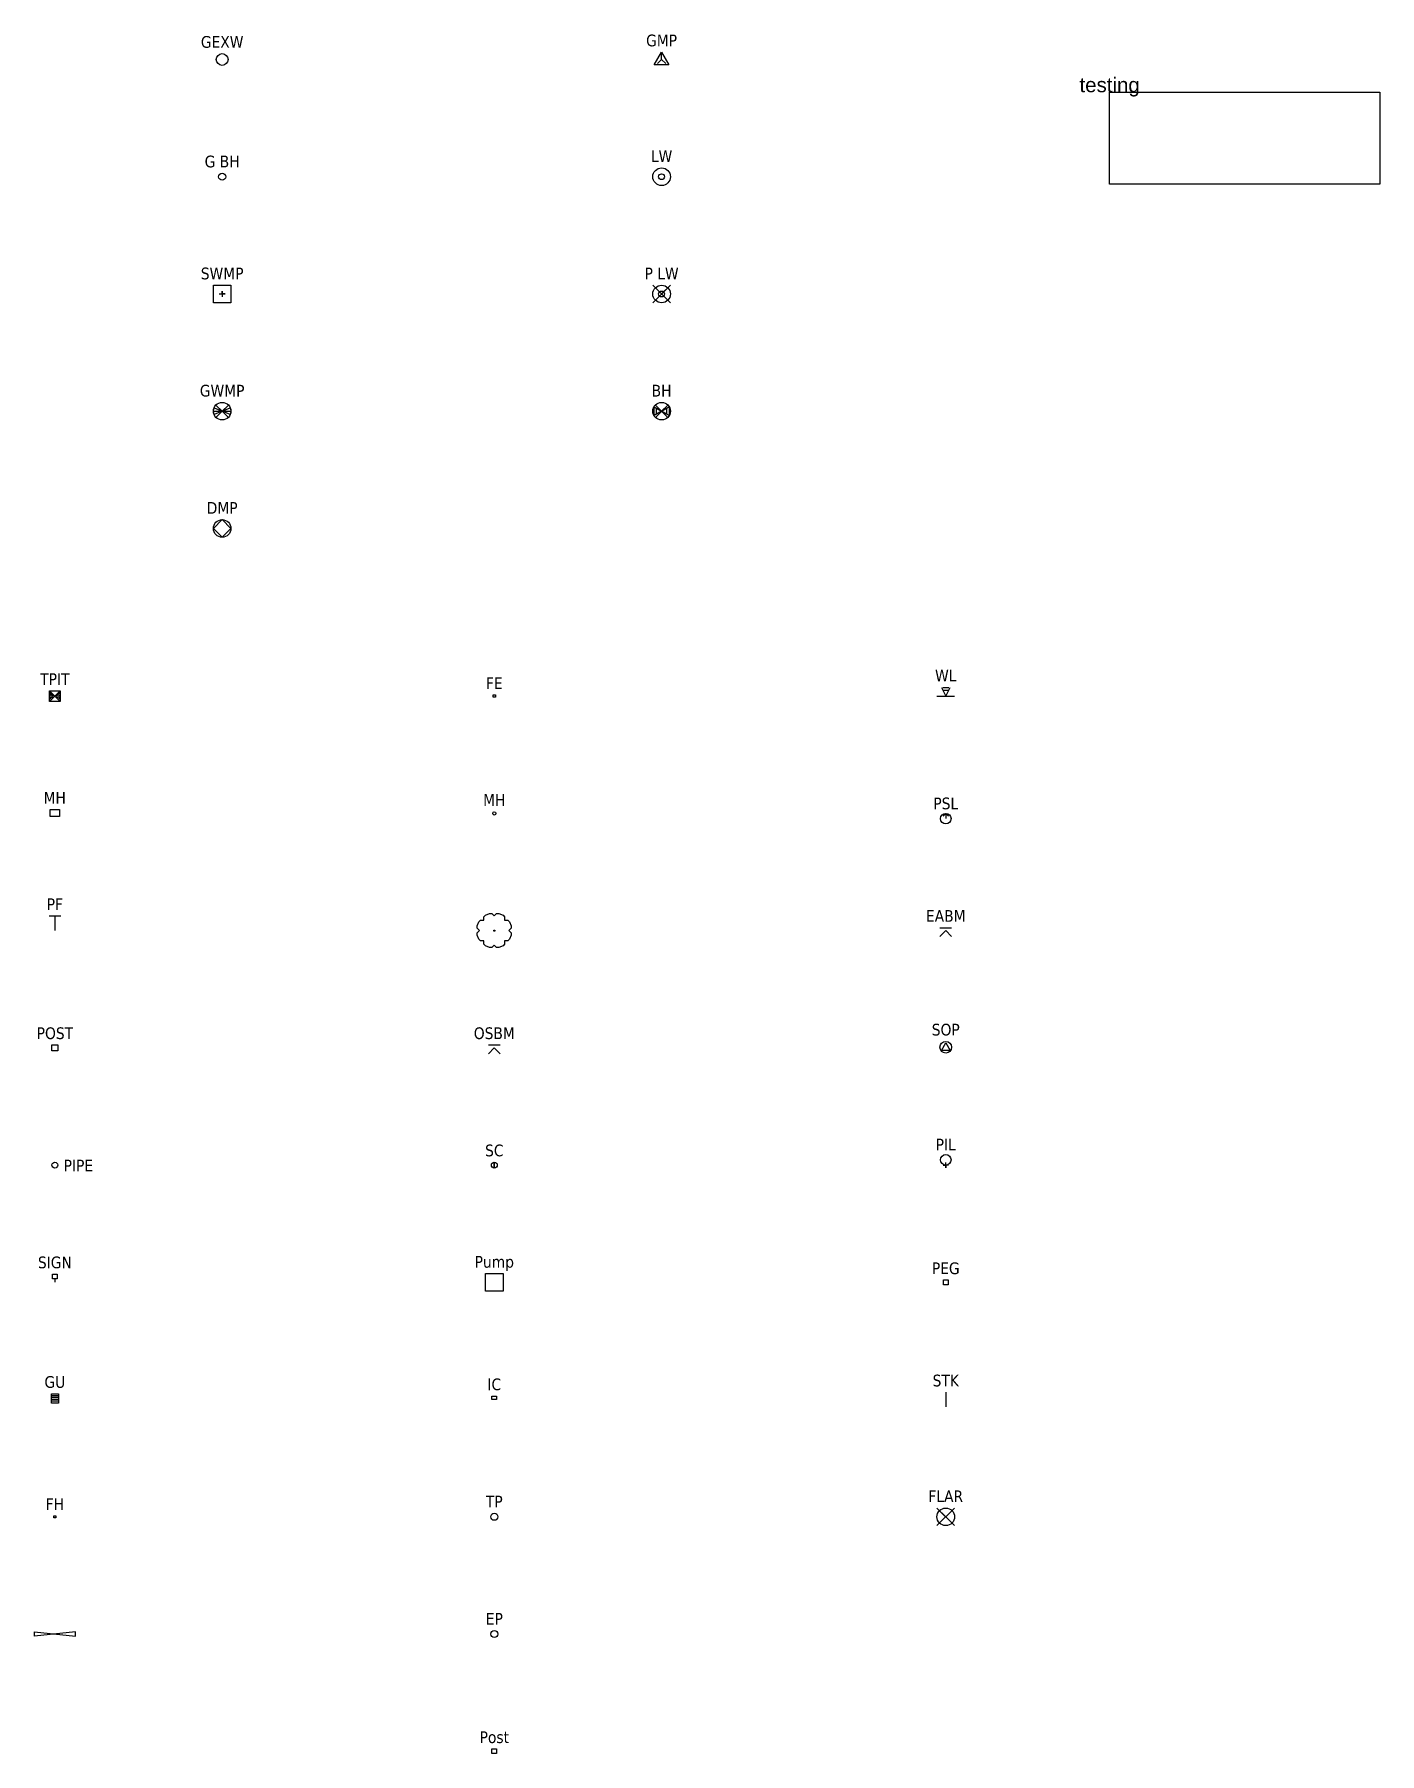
# Model space of a CAD drawing. Header units: millimetres. Extents: x -4 to 226, y 10 to 303.
import ezdxf
from ezdxf.enums import TextEntityAlignment as Align

# ---------------------------------------------------------------- set-up
doc = ezdxf.new("R2010")
doc.units = ezdxf.units.MM
for name, color, linetype in [('construct', 8, 'Continuous'), ('GATES', 7, 'Continuous'), ('INSPECTION_CHAMBER_COVER_LEVELS', 7, 'Continuous'), ('MANHOLE', 7, 'Continuous'), ('PIPE_INVERT_LEVEL', 140, 'Continuous'), ('PIPE_SOFFIT_LEVEL', 140, 'Continuous'), ('POINT_BOREHOLE', 1, 'Continuous'), ('POINT_BOREHOLE_PIPE', 1, 'Continuous'), ('POINT_DRAINAGE_GULLEYS', 140, 'Continuous'), ('POINT_DUST_MONITORING', 1, 'Continuous'), ('POINT_EA_BENCHMARKS', 1, 'Continuous'), ('POINT_ELECTRICITY_POLE', 7, 'Continuous'), ('POINT_FENCE_POST', 7, 'Continuous'), ('POINT_FIRE_EXTINGUISHER', 7, 'Continuous'), ('POINT_FIRE_HYDRANT', 7, 'Continuous'), ('POINT_GAS_BOREHOLE', 1, 'Continuous'), ('POINT_GAS_EXTRACTION_WELL', 1, 'Continuous'), ('POINT_GAS_FLARE', 1, 'Continuous'), ('POINT_GAS_MONITORING_POINT', 1, 'Continuous'), ('POINT_GAS_WELL', 1, 'Continuous'), ('POINT_LEACHATE_WELL', 1, 'Continuous'), ('POINT_OS_BENCHMARKS', 1, 'Continuous'), ('POINT_POST', 7, 'Continuous'), ('POINT_PROFILE_BOARD', 1, 'Continuous'), ('POINT_PROPOSED_LEACHATE_WELLS', 132, 'Continuous'), ('POINT_PUMP_POSITION', 7, 'Continuous'), ('POINT_RODDING_POINT', 140, 'Continuous'), ('POINT_SETTING-OUT_POINT', 1, 'Continuous'), ('POINT_STAKE', 1, 'Continuous'), ('POINT_SURFACE_WATER_MONITORING', 1, 'Continuous'), ('POINT_TELEGRAPH_POLE', 7, 'Continuous'), ('POINT_TRIAL_PIT', 1, 'Continuous'), ('POINT_WATER_LEVELS', 160, 'Continuous'), ('SIGNS', 41, 'Continuous'), ('STATION_OBS', 240, 'Continuous'), ('TREES', 3, 'Continuous')]:
    doc.layers.add(name, color=color, linetype=linetype)
doc.styles.add('DFLT', font='tahoma.ttf', dxfattribs={"height": 2.5})
doc.styles.get("Standard").update_dxf_attribs({"font": 'arial.ttf'})

# ---------------------------------------------------------------- blocks, each defined once
blk = doc.blocks.new('Leachate well')
at = {"layer": 'POINT_LEACHATE_WELL'}
for radius in [1.5, 0.5]:
    blk.add_circle((0, 0), radius, dxfattribs=at)
at = {"layer": 'POINT_LEACHATE_WELL', "style": 'DFLT'}
blk.add_text('LW', height=2, dxfattribs=at).set_placement((0, 2.5), align=Align.CENTER)
blk = doc.blocks.new('Proposed leachate well')
at = {"layer": 'POINT_PROPOSED_LEACHATE_WELLS'}
blk.add_lwpolyline([(-1.5, -1.5), (1.5, 1.5), (0, 0), (-1.5, 1.5), (1.5, -1.5)], dxfattribs=at)
for radius in [1.5, 0.5]:
    blk.add_circle((0, 0), radius, dxfattribs=at)
at = {"layer": 'POINT_PROPOSED_LEACHATE_WELLS', "style": 'DFLT'}
blk.add_text('P LW', height=2, dxfattribs=at).set_placement((0, 2.5), align=Align.CENTER)
blk = doc.blocks.new('PGX')
at = {"layer": 'POINT_GAS_EXTRACTION_WELL'}
blk.add_circle((0, 0), 1, dxfattribs=at)
blk.add_circle((0, 0), 1, dxfattribs=at)
blk.add_circle((0, 0), 1, dxfattribs=at)
blk.add_circle((0, 0), 1, dxfattribs=at)
blk = doc.blocks.new('Gas extraction well')
at = {"layer": 'POINT_GAS_EXTRACTION_WELL'}
blk.add_blockref('PGX', (0, 0), dxfattribs=at)
at = {"layer": 'POINT_GAS_EXTRACTION_WELL', "style": 'DFLT'}
blk.add_text('GEXW', height=2, dxfattribs=at).set_placement((0, 2), align=Align.CENTER)
blk = doc.blocks.new('PGB')
at = {"layer": 'POINT_GAS_BOREHOLE'}
blk.add_circle((0, 0), 0.6, dxfattribs=at)
blk.add_circle((0, 0), 0.6, dxfattribs=at)
blk.add_circle((0, 0), 0.6, dxfattribs=at)
blk.add_circle((0, 0), 0.6, dxfattribs=at)
blk = doc.blocks.new('Gas borehole')
at = {"layer": 'POINT_GAS_BOREHOLE'}
blk.add_blockref('PGB', (0, 0), dxfattribs=at)
at = {"layer": 'POINT_GAS_BOREHOLE', "style": 'DFLT'}
blk.add_text('G BH', height=2, dxfattribs=at).set_placement((0, 1.6), align=Align.CENTER)
blk = doc.blocks.new('Surface water monitoring point')
at = {"layer": 'POINT_SURFACE_WATER_MONITORING'}
for points in [[(0, -1.5), (-1.5, -1.5), (-1.5, 1.5), (1.5, 1.5), (1.5, -1.5), (0, -1.5)], [(-0.5, 0), (0.5, 0), (0, 0), (0, 0.5), (0, -0.5)]]:
    blk.add_lwpolyline(points, dxfattribs=at)
at = {"layer": 'POINT_SURFACE_WATER_MONITORING', "style": 'DFLT'}
blk.add_text('SWMP', height=2, dxfattribs=at).set_placement((0, 2.5), align=Align.CENTER)
blk = doc.blocks.new('Groundwater monitoring point')
at = {"layer": 'POINT_GAS_WELL'}
for points in [[(0, 0), (-1.38, -0.57), (-1.5, -0.18), (-1.5, 0.18), (-1.38, 0.57), (0, 0)], [(-1.5, 0), (1.5, 0)], [(-1, -1), (1, 1), (0, 0), (-1, 1), (1, -1)], [(0, 0), (1.38, 0.57), (1.5, 0.18), (1.5, -0.18), (1.38, -0.57), (0, 0)]]:
    blk.add_lwpolyline(points, dxfattribs=at)
blk.add_circle((0, 0), 1.5, dxfattribs=at)
at = {"layer": 'POINT_GAS_WELL', "style": 'DFLT'}
blk.add_text('GWMP', height=2, dxfattribs=at).set_placement((0, 2.5), align=Align.CENTER)
blk = doc.blocks.new('Dust monitoring point')
at = {"layer": 'POINT_DUST_MONITORING'}
blk.add_lwpolyline([(0, -1.5), (-1.5, 0), (0, 1.5), (1.5, 0), (0, -1.5)], dxfattribs=at)
blk.add_circle((0, 0), 1.5, dxfattribs=at)
at = {"layer": 'POINT_DUST_MONITORING', "style": 'DFLT'}
blk.add_text('DMP', height=2, dxfattribs=at).set_placement((0, 2.5), align=Align.CENTER)
blk = doc.blocks.new('Borehole')
at = {"layer": 'POINT_BOREHOLE'}
for points in [[(0, 0), (-1.29, -0.75), (-1.29, 0.75), (0, 0)], [(-1, -1), (1, 1), (0, 0), (-1, 1), (1, -1)], [(0, 0), (-0.86, -0.5), (-0.86, 0.5), (0, 0)], [(0, 0), (1.29, 0.75), (1.29, -0.75), (0, 0)], [(0, 0), (0.86, 0.5), (0.86, -0.5), (0, 0)]]:
    blk.add_lwpolyline(points, dxfattribs=at)
blk.add_circle((0, 0), 1.5, dxfattribs=at)
at = {"layer": 'POINT_BOREHOLE', "style": 'DFLT'}
blk.add_text('BH', height=2, dxfattribs=at).set_placement((0, 2.5), align=Align.CENTER)
blk = doc.blocks.new('Gas monitoring point')
at = {"layer": 'POINT_GAS_MONITORING_POINT'}
for points in [[(0, 1.25), (1.25, -0.9), (-1.25, -0.9), (0, 1.25)], [(0, 0), (-0.707, -0.707)], [(0, 0), (0, 1)], [(0, 0), (0.707, -0.707)]]:
    blk.add_lwpolyline(points, dxfattribs=at)
at = {"layer": 'POINT_GAS_MONITORING_POINT', "style": 'DFLT'}
blk.add_text('GMP', height=2, dxfattribs=at).set_placement((0, 2.25), align=Align.CENTER)
blk = doc.blocks.new('Trial pit')
at = {"layer": 'POINT_TRIAL_PIT'}
for points in [[(0, -0.9), (-0.9, -0.9), (-0.9, 0.9), (0.9, 0.9), (0.9, -0.9), (0, -0.9)], [(-0.9, -0.9), (0, 0), (-0.9, 0.9)], [(-0.9, -0.6), (-0.3, 0), (-0.9, 0.6)], [(-0.9, -0.3), (-0.6, 0), (-0.9, 0.3)], [(0.9, 0.9), (0, 0), (0.9, -0.9)], [(0.9, 0.6), (0.3, 0), (0.9, -0.6)], [(0.9, 0.3), (0.6, 0), (0.9, -0.3)]]:
    blk.add_lwpolyline(points, dxfattribs=at)
at = {"layer": 'POINT_TRIAL_PIT', "style": 'DFLT'}
blk.add_text('TPIT', height=2, dxfattribs=at).set_placement((0, 1.9), align=Align.CENTER)
blk = doc.blocks.new('PMH')
at = {"layer": 'MANHOLE'}
for points in [[(-0.8, 0.6), (0.8, 0.6)], [(-0.8, -0.6), (-0.8, 0.6)], [(0.8, 0.6), (0.8, -0.6)], [(0.8, -0.6), (-0.8, -0.6)]]:
    blk.add_lwpolyline(points, dxfattribs=at)
blk = doc.blocks.new('Manhole')
at = {"layer": 'MANHOLE'}
blk.add_blockref('PMH', (-0.03, 0.05), dxfattribs=at)
at = {"layer": 'MANHOLE', "style": 'DFLT'}
blk.add_text('MH', height=2, dxfattribs=at).set_placement((-0.03, 1.65), align=Align.CENTER)
blk = doc.blocks.new('PPF')
at = {"layer": 'POINT_PROFILE_BOARD'}
for points in [[(-1, 0), (1, 0)], [(0, 0), (0, -2.5)]]:
    blk.add_lwpolyline(points, dxfattribs=at)
blk = doc.blocks.new('Profile board')
at = {"layer": 'POINT_PROFILE_BOARD'}
blk.add_blockref('PPF', (0, 2.5), dxfattribs=at)
at = {"layer": 'POINT_PROFILE_BOARD', "style": 'DFLT'}
blk.add_text('PF', height=2, dxfattribs=at).set_placement((0, 3.5), align=Align.CENTER)
blk = doc.blocks.new('PPI')
at = {"layer": 'POINT_BOREHOLE_PIPE'}
blk.add_circle((0, 0), 0.5, dxfattribs=at)
blk.add_circle((0, 0), 0.5, dxfattribs=at)
blk.add_circle((0, 0), 0.5, dxfattribs=at)
blk.add_circle((0, 0), 0.5, dxfattribs=at)
blk.add_circle((0, 0), 0.5, dxfattribs=at)
blk.add_circle((0, 0), 0.5, dxfattribs=at)
blk.add_circle((0, 0), 0.5, dxfattribs=at)
blk.add_circle((0, 0), 0.5, dxfattribs=at)
blk = doc.blocks.new('Pipe End')
at = {"layer": 'POINT_BOREHOLE_PIPE'}
blk.add_blockref('PPI', (0, 0), dxfattribs=at)
at = {"layer": 'POINT_BOREHOLE_PIPE', "style": 'DFLT'}
blk.add_text('PIPE', height=2, dxfattribs=at).set_placement((1.5, -1.08))
blk = doc.blocks.new('Post')
at = {"layer": 'POINT_POST'}
blk.add_lwpolyline([(0, -0.5), (-0.5, -0.5), (-0.5, 0.5), (0.5, 0.5), (0.5, -0.5), (0, -0.5)], dxfattribs=at)
at = {"layer": 'POINT_POST', "style": 'DFLT'}
blk.add_text('POST', height=2, dxfattribs=at).set_placement((0, 1.5), align=Align.CENTER)
blk = doc.blocks.new('Signpost')
at = {"layer": 'SIGNS'}
for points in [[(0, 0.6), (-0.4, 0.6), (-0.4, 1.4), (0.4, 1.4), (0.4, 0.6), (0, 0.6)], [(0, 0.6), (0, 0)]]:
    blk.add_lwpolyline(points, dxfattribs=at)
at = {"layer": 'SIGNS', "style": 'DFLT'}
blk.add_text('SIGN', height=2, dxfattribs=at).set_placement((0, 2.4), align=Align.CENTER)
blk = doc.blocks.new('Gulley')
at = {"layer": 'POINT_DRAINAGE_GULLEYS'}
for points in [[(-0.6, -0.6), (-0.6, 1)], [(-0.6, 1), (0.6, 1)], [(-0.6, 0.7), (0.6, 0.7)], [(-0.6, 0.4), (0.6, 0.4)], [(0.6, 0), (-0.6, 0)], [(0.6, 1), (0.6, -0.6)], [(0.6, -0.3), (-0.6, -0.3)], [(0.6, -0.6), (-0.6, -0.6)]]:
    blk.add_lwpolyline(points, dxfattribs=at)
at = {"layer": 'POINT_DRAINAGE_GULLEYS', "style": 'DFLT'}
blk.add_text('GU', height=2, dxfattribs=at).set_placement((0, 2), align=Align.CENTER)
blk = doc.blocks.new('Fire hydrant')
at = {"layer": 'POINT_FIRE_HYDRANT'}
blk.add_lwpolyline([(0, -0.15), (-0.15, -0.15), (-0.15, 0.15), (0.15, 0.15), (0.15, -0.15), (0, -0.15)], dxfattribs=at)
at = {"layer": 'POINT_FIRE_HYDRANT', "style": 'DFLT'}
blk.add_text('FH', height=2, dxfattribs=at).set_placement((0, 1.15), align=Align.CENTER)
blk = doc.blocks.new('Point water level')
at = {"layer": 'POINT_WATER_LEVELS'}
for points in [[(-1.5, 0), (1.5, 0)], [(-0.75, 1.5), (0, 0), (0.75, 1.5)], [(-0.5, 1.5), (0.5, 1.5)], [(-0.5, 1), (0.5, 1)]]:
    blk.add_lwpolyline(points, dxfattribs=at)
at = {"layer": 'POINT_WATER_LEVELS', "style": 'DFLT'}
blk.add_text('WL', height=2, dxfattribs=at).set_placement((0, 2.5), align=Align.CENTER)
blk = doc.blocks.new('Pipe soffit level')
at = {"layer": 'PIPE_SOFFIT_LEVEL'}
for points in [[(-0.45, -0.45), (0, 0), (0.45, -0.45)], [(0, 0), (0, -0.9)]]:
    blk.add_lwpolyline(points, dxfattribs=at)
blk.add_circle((0, -0.9), 0.9, dxfattribs=at)
at = {"layer": 'PIPE_SOFFIT_LEVEL', "style": 'DFLT'}
blk.add_text('PSL', height=2, dxfattribs=at).set_placement((0, 0.7), align=Align.CENTER)
blk = doc.blocks.new('EA benchmark')
at = {"layer": 'POINT_EA_BENCHMARKS'}
for points in [[(-1, 0.5), (1, 0.5)], [(-1, -1), (0, 0), (1, -1)]]:
    blk.add_lwpolyline(points, dxfattribs=at)
at = {"layer": 'POINT_EA_BENCHMARKS', "style": 'DFLT'}
blk.add_text('EABM', height=2, dxfattribs=at).set_placement((0, 1.5), align=Align.CENTER)
blk = doc.blocks.new('Set-out point')
at = {"layer": 'POINT_SETTING-OUT_POINT'}
blk.add_lwpolyline([(0, 0.86), (0.75, -0.43), (-0.75, -0.43), (0, 0.86)], dxfattribs=at)
blk.add_circle((0, 0.11), 1, dxfattribs=at)
at = {"layer": 'POINT_SETTING-OUT_POINT', "style": 'DFLT'}
blk.add_text('SOP', height=2, dxfattribs=at).set_placement((0, 2.11), align=Align.CENTER)
blk = doc.blocks.new('PFEX')
at = {"layer": 'POINT_FIRE_EXTINGUISHER'}
blk.add_lwpolyline([(0, -0.2), (-0.2, -0.2), (-0.2, 0.2), (0.2, 0.2), (0.2, -0.2), (0, -0.2)], dxfattribs=at)
blk = doc.blocks.new('Fire extinguisher')
at = {"layer": 'POINT_FIRE_EXTINGUISHER'}
blk.add_blockref('PFEX', (0, 0), dxfattribs=at)
at = {"layer": 'POINT_FIRE_EXTINGUISHER', "style": 'DFLT'}
blk.add_text('FE', height=2, dxfattribs=at).set_placement((0, 1.2), align=Align.CENTER)
blk = doc.blocks.new('PMHR')
at = {"layer": 'MANHOLE'}
blk.add_circle((0, 0), 0.28, dxfattribs=at)
blk = doc.blocks.new('Manhole 2')
at = {"layer": 'MANHOLE'}
blk.add_blockref('PMHR', (0, 0), dxfattribs=at)
at = {"layer": 'MANHOLE', "style": 'DFLT'}
blk.add_text('MH', height=2, dxfattribs=at).set_placement((0, 1.28), align=Align.CENTER)
blk = doc.blocks.new('Tree')
at = {"layer": 'TREES'}
blk.add_lwpolyline([(-0.8, 2.9), (-0.4, 2.9), (0, 2.5), (0.4, 2.9), (0.8, 2.9), (1.4845, 2.616), (1.7675, 2.333), (1.7675, 1.7675), (2.333, 1.7675), (2.616, 1.4845), (2.9, 0.8), (2.9, 0.4), (2.5, 0), (2.9, -0.4), (2.9, -0.8), (2.616, -1.4845), (2.333, -1.7675), (1.7675, -1.7675), (1.7675, -2.333), (1.4845, -2.616), (0.8, -2.9), (0.4, -2.9), (0, -2.5), (-0.4, -2.9), (-0.8, -2.9), (-1.4845, -2.616), (-1.7675, -2.333), (-1.7675, -1.7675), (-2.333, -1.7675), (-2.616, -1.4845), (-2.9, -0.8), (-2.9, -0.4), (-2.5, 0), (-2.9, 0.4), (-2.9, 0.8), (-2.616, 1.4845), (-2.333, 1.7675), (-1.7675, 1.7675), (-1.7675, 2.333), (-1.4845, 2.616), (-0.8, 2.9)], dxfattribs=at)
blk.add_circle((0, 0), 0.1, dxfattribs=at)
blk = doc.blocks.new('OS benchmark')
at = {"layer": 'POINT_OS_BENCHMARKS'}
for points in [[(-1, 0.5), (1, 0.5)], [(-1, -1), (0, 0), (1, -1)]]:
    blk.add_lwpolyline(points, dxfattribs=at)
at = {"layer": 'POINT_OS_BENCHMARKS', "style": 'DFLT'}
blk.add_text('OSBM', height=2, dxfattribs=at).set_placement((0, 1.5), align=Align.CENTER)
blk = doc.blocks.new('PRPT')
at = {"layer": 'POINT_RODDING_POINT'}
for points in [[(0, 0.5), (0, -0.5)], [(0, -0.5), (0, 0.5)]]:
    blk.add_lwpolyline(points, dxfattribs=at)
blk.add_circle((0, 0), 0.5, dxfattribs=at)
blk = doc.blocks.new('Stopcock')
at = {"layer": 'POINT_RODDING_POINT'}
blk.add_blockref('PRPT', (0, 0), dxfattribs=at)
at = {"layer": 'POINT_RODDING_POINT', "style": 'DFLT'}
blk.add_text('SC', height=2, dxfattribs=at).set_placement((0, 1.5), align=Align.CENTER)
blk = doc.blocks.new('Pump')
at = {"layer": 'POINT_PUMP_POSITION'}
for points in [[(0, -1.5), (-1.5, -1.5), (-1.5, 1.5), (1.5, 1.5), (1.5, -1.5), (0, -1.5)], [(0, 1.5), (1.5, 1.5), (1.5, -1.5), (-1.5, -1.5), (-1.5, 1.5), (0, 1.5)]]:
    blk.add_lwpolyline(points, dxfattribs=at)
at = {"layer": 'POINT_PUMP_POSITION', "style": 'DFLT'}
blk.add_text('Pump', height=2, dxfattribs=at).set_placement((0, 2.5), align=Align.CENTER)
blk = doc.blocks.new('Inspection chamber')
at = {"layer": 'INSPECTION_CHAMBER_COVER_LEVELS'}
for points in [[(-0.4, 0.6), (0.4, 0.6)], [(-0.4, 0), (-0.4, 0.6)], [(0.4, 0), (-0.4, 0)], [(0.4, 0.6), (0.4, 0)]]:
    blk.add_lwpolyline(points, dxfattribs=at)
at = {"layer": 'INSPECTION_CHAMBER_COVER_LEVELS', "style": 'DFLT'}
blk.add_text('IC', height=2, dxfattribs=at).set_placement((0, 1.6), align=Align.CENTER)
blk = doc.blocks.new('Telegraph pole')
at = {"layer": 'POINT_TELEGRAPH_POLE'}
blk.add_circle((0, 0), 0.6, dxfattribs=at)
at = {"layer": 'POINT_TELEGRAPH_POLE', "style": 'DFLT'}
blk.add_text('TP', height=2, dxfattribs=at).set_placement((0, 1.6), align=Align.CENTER)
blk = doc.blocks.new('Electricity pole')
at = {"layer": 'POINT_ELECTRICITY_POLE'}
blk.add_circle((0, 0), 0.6, dxfattribs=at)
at = {"layer": 'POINT_ELECTRICITY_POLE', "style": 'DFLT'}
blk.add_text('EP', height=2, dxfattribs=at).set_placement((0, 1.6), align=Align.CENTER)
blk = doc.blocks.new('Post 2')
at = {"layer": 'POINT_FENCE_POST'}
blk.add_lwpolyline([(0, -0.4), (-0.4, -0.4), (-0.4, 0.4), (0.4, 0.4), (0.4, -0.4), (0, -0.4)], dxfattribs=at)
at = {"layer": 'POINT_FENCE_POST', "style": 'DFLT'}
blk.add_text('Post', height=2, dxfattribs=at).set_placement((0, 1.4), align=Align.CENTER)
blk = doc.blocks.new('Pipe invert level')
at = {"layer": 'PIPE_INVERT_LEVEL'}
blk.add_lwpolyline([(0.45, 0), (-0.45, 0), (0, 0), (0, -0.45), (0, 0.45)], dxfattribs=at)
blk.add_circle((0, 0.9), 0.9, dxfattribs=at)
at = {"layer": 'PIPE_INVERT_LEVEL', "style": 'DFLT'}
blk.add_text('PIL', height=2, dxfattribs=at).set_placement((0, 2.5), align=Align.CENTER)
blk = doc.blocks.new('Peg')
at = {"layer": 'STATION_OBS'}
blk.add_lwpolyline([(0, -0.4), (-0.4, -0.4), (-0.4, 0.4), (0.4, 0.4), (0.4, -0.4), (0, -0.4)], dxfattribs=at)
at = {"layer": 'STATION_OBS', "style": 'DFLT'}
blk.add_text('PEG', height=2, dxfattribs=at).set_placement((0, 1.4), align=Align.CENTER)
blk = doc.blocks.new('Stake')
at = {"layer": 'POINT_STAKE'}
blk.add_lwpolyline([(0, 1.25), (0, -1.25)], dxfattribs=at)
at = {"layer": 'POINT_STAKE', "style": 'DFLT'}
blk.add_text('STK', height=2, dxfattribs=at).set_placement((0, 2.25), align=Align.CENTER)
blk = doc.blocks.new('Gas flare')
at = {"layer": 'POINT_GAS_FLARE'}
blk.add_lwpolyline([(-1.5, -1.5), (1.5, 1.5), (0, 0), (-1.5, 1.5), (1.5, -1.5)], dxfattribs=at)
blk.add_circle((0, 0), 1.5, dxfattribs=at)
at = {"layer": 'POINT_GAS_FLARE', "style": 'DFLT'}
blk.add_text('FLAR', height=2, dxfattribs=at).set_placement((0, 2.5), align=Align.CENTER)
blk = doc.blocks.new('Gate')
at = {"layer": 'GATES'}
for p, q in [((-3.5, 0.35), (3.5, -0.35)), ((3.5, 0.35), (-3.5, -0.35)), ((-3.5, -0.35), (-3.5, 0.35)), ((3.5, -0.35), (3.5, 0.35))]:
    blk.add_line(p, q, dxfattribs=at)
blk = doc.blocks.new('TEXT_BOX')
blk.add_lwpolyline([(0, 15.69), (46.09, 15.69), (46.09, 0), (0, 0)], close=True)
blk.add_attdef('TEXT^__CONTENT', text='', height=2.5).set_placement((14.51, 7.35), align=Align.CENTER)

msp = doc.modelspace()

# ---------------------------------------------------------------- block references
ref = msp.add_blockref('TEXT_BOX', (180.02, 277.33))
ref.add_attrib('TEXT^__CONTENT', 'testing', dxfattribs={"height": 2.5}).set_placement((180.02, 293.03), align=Align.CENTER)
at = {"layer": 'construct'}
for name, p in [('Gas extraction well', (28.55, 298.61)), ('Gas monitoring point', (103.55, 298.61)), ('Gas borehole', (28.55, 278.61)), ('Leachate well', (103.55, 278.61)), ('Surface water monitoring point', (28.55, 258.61)), ('Proposed leachate well', (103.55, 258.61)), ('Groundwater monitoring point', (28.55, 238.61)), ('Borehole', (103.55, 238.61)), ('Dust monitoring point', (28.55, 218.61)), ('Trial pit', (0, 190)), ('Point water level', (152.05, 190)), ('Fire extinguisher', (75, 190)), ('Manhole', (0, 170)), ('Manhole 2', (75, 170)), ('Pipe soffit level', (152.05, 170)), ('Profile board', (0, 150)), ('Tree', (75, 150)), ('EA benchmark', (152.05, 150)), ('Post', (0, 130)), ('OS benchmark', (75, 130)), ('Set-out point', (152.05, 130)), ('Pipe invert level', (152.05, 110)), ('Stopcock', (75, 110)), ('Pipe End', (0, 110)), ('Signpost', (0, 90)), ('Pump', (75, 90)), ('Peg', (152.05, 90)), ('Gulley', (0, 70)), ('Inspection chamber', (75, 70)), ('Stake', (152.05, 70)), ('Fire hydrant', (0, 50)), ('Telegraph pole', (75, 50)), ('Gas flare', (152.05, 50)), ('Electricity pole', (75, 30)), ('Gate', (0, 30)), ('Post 2', (75, 10))]:
    msp.add_blockref(name, p, dxfattribs=at)

doc.saveas('drawing.dxf')
